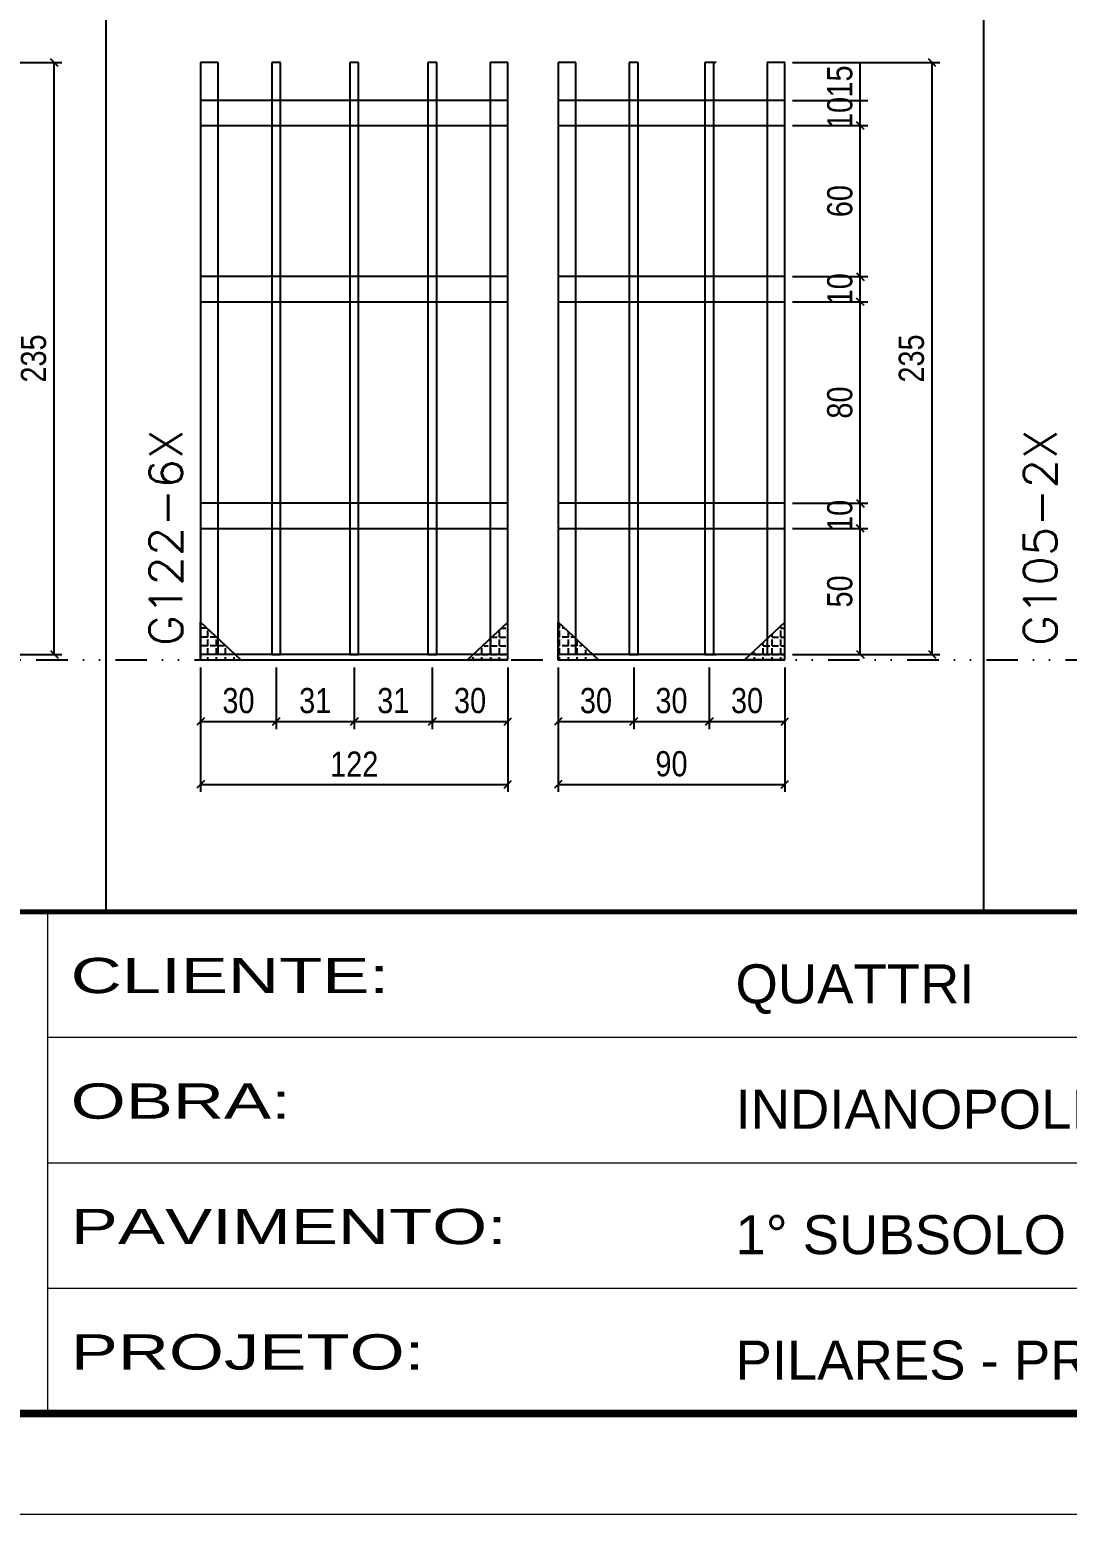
# Model space of a CAD drawing. Header units: millimetres. Extents: x 1945 to 8225, y 304 to 15137.
# Drawn here: x 2363 to 2775, y 304 to 894 of the extents above; entities that cross this region are included whole.
import ezdxf

# ---------------------------------------------------------------- set-up
doc = ezdxf.new("R2010")
doc.units = ezdxf.units.MM
for name, pattern in [('CONTINUO', [0]), ('DASHED', [0.75, 0.5, -0.25]), ('DIVIDE2', [0.625, 0.25, -0.125, 0, -0.125, 0, -0.125])]:
    doc.linetypes.add(name, pattern=pattern)
for name, color, linetype in [('00 - FELIPE', 2, 'Continuous'), ('COTA', 241, 'Continuous'), ('Nível', 160, 'Continuous'), ('SARR_2.2x10', 60, 'Continuous'), ('SARR_2.2x7', 40, 'Continuous'), ('SARR_3.5x7', 81, 'Continuous'), ('Texto Nível', 251, 'Continuous')]:
    doc.layers.add(name, color=color, linetype=linetype)
for name, color, linetype, lineweight in [('Folhas', 255, 'Continuous', 9), ('SARRAFO DE PRESSAO', 251, 'DASHED', 9), ('Texto Seção', 7, 'Continuous', 15)]:
    doc.layers.add(name, color=color, linetype=linetype, lineweight=lineweight)
doc.styles.add('ARIAL', font='arial.ttf')
doc.styles.add('COTA TECNICA', font='techl___.ttf', dxfattribs={"height": 10})
doc.styles.add('REGUA-120', font='ROMANS.shx', dxfattribs={"height": 15})
doc.styles.add('Tecnologia', font='')
doc.styles.get('Tecnologia').set_extended_font_data('Forgotten Futurist')
doc.dimstyles.new('PAINEL', dxfattribs={"dimtxt": 10, "dimasz": 3, "dimexe": 3, "dimexo": 3, "dimgap": 3, "dimtad": 1, "dimdec": 1, "dimzin": 12, "dimdsep": 46, "dimtxsty": 'COTA TECNICA', "dimblk1": 'OBLIQUE', "dimblk2": 'OBLIQUE', "dimsah": 1, "dimcen": 0.9, "dimclrd": 4, "dimclre": 4, "dimclrt": 240, "dimadec": 1, "dimazin": 3, "dimtfac": 1, "dimtdec": 1, "dimtmove": 0, "dimatfit": 3, "dimfxl": 1, "dimtolj": 1, "dimtzin": 12, "dimarcsym": 0})
doc.dimstyles.new('PAINEL-NOVA', dxfattribs={"dimtxt": 10, "dimasz": 3, "dimexe": 3, "dimexo": 3, "dimgap": 3, "dimtad": 1, "dimdec": 1, "dimzin": 12, "dimdsep": 46, "dimtxsty": 'COTA TECNICA', "dimblk1": 'OBLIQUE', "dimblk2": 'OBLIQUE', "dimsah": 1, "dimcen": 0.9, "dimclrd": 4, "dimclre": 4, "dimclrt": 240, "dimadec": 1, "dimazin": 3, "dimtfac": 1, "dimtdec": 1, "dimtix": 1, "dimtmove": 0, "dimatfit": 3, "dimfxl": 1, "dimtolj": 1, "dimtzin": 12, "dimarcsym": 0})
pattern_1 = [(0, (33507.324, 9366.3574), (0, 3.4925), [2.54, -0.9525]), (90, (33507.324, 9366.3574), (-3.4925, 2e-16), [2.54, -0.9525])]

# ---------------------------------------------------------------- blocks, each defined once
blk = doc.blocks.new('9999999999')
at = {"color": 30, "linetype": 'CONTINUO'}
for p, q in [((98564.56, 34230.21), (98564.56, 34429.45)), ((98564.56, 34379.64), (99583.98, 34379.64)), ((98564.56, 34329.83), (99487.98, 34329.83)), ((98564.56, 34280.02), (99487.98, 34280.02))]:
    blk.add_line(p, q, dxfattribs=at)
at = {"color": 30, "linetype": 'CONTINUO', "const_width": 2}
blk.add_lwpolyline([(99583.98, 34230.21), (99583.98, 34414.45, 0.414214), (99568.98, 34429.45), (98228.98, 34429.45, 0.414214), (98213.98, 34414.45), (98213.98, 34245.21, 0.414214), (98228.98, 34230.21), (99583.98, 34230.21)], format="xyb", dxfattribs=at)
at = {"layer": 'Folhas'}
blk.add_lwpolyline([(98138.98, 34190.21), (99623.98, 34190.21), (99623.98, 35240.21), (98138.98, 35240.21)], close=True, dxfattribs=at)
at = {"layer": 'Folhas', "color": 30, "const_width": 3}
blk.add_lwpolyline([(98213.98, 34230.21), (99583.98, 34230.21), (99583.98, 35200.21), (98213.98, 35200.21)], close=True, dxfattribs=at)
at = {"color": 7, "linetype": 'Continuous', "ltscale": 5, "style": 'ARIAL'}
for s, height, p in [('QUATTRI', 15.483, (98837.68, 34393.13)), ('INDIANOPOLIS', 15.4829, (98837.68, 34343.32)), ('1° SUBSOLO', 15.483, (98837.68, 34293.51)), ('PILARES - PROJEÇÃO', 15.4829, (98837.68, 34243.7))]:
    blk.add_text(s, height=height, dxfattribs=at).set_placement(p)
at = {"layer": 'Folhas', "color": 7, "style": 'Tecnologia', "width": 1.5}
for s, p in [('CLIENTE:', (98573.65, 34397.17)), ('OBRA:', (98573.65, 34347.31)), ('PAVIMENTO:', (98573.65, 34297.5)), ('PROJETO:', (98573.65, 34247.69))]:
    blk.add_text(s, height=14, dxfattribs=at).set_placement(p)
blk = doc.blocks.new('_Oblique')
at = {"color": 0, "linetype": 'ByBlock', "lineweight": -2}
blk.add_line((-0.5, -0.5), (0.5, 0.5), dxfattribs=at)
blk = doc.blocks.new('*D1827')
at = {"layer": 'COTA', "color": 4, "linetype": 'Continuous', "lineweight": -2, "ltscale": 30, "transparency": 16777216}
for p, q in [((2326.01, 880.69), (2376.01, 880.69)), ((2373.01, 645.69), (2373.01, 880.69)), ((2326.01, 645.69), (2376.01, 645.69))]:
    blk.add_line(p, q, dxfattribs=at)
at = {"layer": 'Defpoints', "color": 0, "linetype": 'Continuous', "ltscale": 30, "transparency": 16777216}
for p in [(2323.01, 880.69), (2373.01, 880.69), (2323.01, 645.69)]:
    blk.add_point(p, dxfattribs=at)
at = {"layer": 'COTA', "color": 4, "linetype": 'Continuous', "lineweight": -2, "ltscale": 30, "transparency": 16777216, "xscale": 3, "yscale": 3, "zscale": 3}
for p, rotation in [((2373.01, 880.69), 90), ((2373.01, 645.69), 270)]:
    blk.add_blockref('_Oblique', p, dxfattribs=dict(at, rotation=rotation))
at = {"layer": 'COTA', "color": 240, "linetype": 'Continuous', "ltscale": 30, "transparency": 16777216, "insert": (2364.79, 763.19), "char_height": 10, "attachment_point": 5, "rotation": 90, "style": 'COTA TECNICA'}
blk.add_mtext('\\A1;235', dxfattribs=at)
blk = doc.blocks.new('*D1837')
at = {"layer": 'COTA', "color": 4, "linetype": 'Continuous', "lineweight": -2, "ltscale": 30, "transparency": 16777216}
for p, q in [((2431.13, 640.49), (2431.13, 591.06)), ((2553.13, 640.49), (2553.13, 591.06)), ((2431.13, 594.06), (2553.13, 594.06))]:
    blk.add_line(p, q, dxfattribs=at)
at = {"layer": 'Defpoints', "color": 0, "linetype": 'Continuous', "ltscale": 30, "transparency": 16777216}
for p in [(2431.13, 643.49), (2553.13, 643.49), (2553.13, 594.06)]:
    blk.add_point(p, dxfattribs=at)
at = {"layer": 'COTA', "color": 4, "linetype": 'Continuous', "lineweight": -2, "ltscale": 30, "transparency": 16777216, "xscale": 3, "yscale": 3, "zscale": 3, "rotation": 180}
blk.add_blockref('_Oblique', (2431.13, 594.06), dxfattribs=at)
at = {"layer": 'COTA', "color": 4, "linetype": 'Continuous', "lineweight": -2, "ltscale": 30, "transparency": 16777216, "xscale": 3, "yscale": 3, "zscale": 3}
blk.add_blockref('_Oblique', (2553.13, 594.06), dxfattribs=at)
at = {"layer": 'COTA', "color": 240, "linetype": 'Continuous', "ltscale": 30, "transparency": 16777216, "insert": (2492.13, 602.12), "char_height": 10, "attachment_point": 5, "style": 'COTA TECNICA'}
blk.add_mtext('\\A1;122', dxfattribs=at)
blk = doc.blocks.new('*D1838')
at = {"layer": 'COTA', "color": 4, "linetype": 'Continuous', "lineweight": -2, "ltscale": 30, "transparency": 16777216}
for p, q in [((2431.13, 640.49), (2431.13, 616.06)), ((2461.13, 640.49), (2461.13, 616.06)), ((2431.13, 619.06), (2461.13, 619.06))]:
    blk.add_line(p, q, dxfattribs=at)
at = {"layer": 'Defpoints', "color": 0, "linetype": 'Continuous', "ltscale": 30, "transparency": 16777216}
for p in [(2431.13, 643.49), (2461.13, 643.49), (2461.13, 619.06)]:
    blk.add_point(p, dxfattribs=at)
at = {"layer": 'COTA', "color": 4, "linetype": 'Continuous', "lineweight": -2, "ltscale": 30, "transparency": 16777216, "xscale": 3, "yscale": 3, "zscale": 3, "rotation": 180}
blk.add_blockref('_Oblique', (2431.13, 619.06), dxfattribs=at)
at = {"layer": 'COTA', "color": 4, "linetype": 'Continuous', "lineweight": -2, "ltscale": 30, "transparency": 16777216, "xscale": 3, "yscale": 3, "zscale": 3}
blk.add_blockref('_Oblique', (2461.13, 619.06), dxfattribs=at)
at = {"layer": 'COTA', "color": 240, "linetype": 'Continuous', "ltscale": 30, "transparency": 16777216, "insert": (2446.13, 627.28), "char_height": 10, "attachment_point": 5, "style": 'COTA TECNICA'}
blk.add_mtext('\\A1;30', dxfattribs=at)
blk = doc.blocks.new('*D1839')
at = {"layer": 'COTA', "color": 4, "linetype": 'Continuous', "lineweight": -2, "ltscale": 30, "transparency": 16777216}
for p, q in [((2461.13, 640.49), (2461.13, 616.06)), ((2492.13, 640.49), (2492.13, 616.06)), ((2461.13, 619.06), (2492.13, 619.06))]:
    blk.add_line(p, q, dxfattribs=at)
at = {"layer": 'Defpoints', "color": 0, "linetype": 'Continuous', "ltscale": 30, "transparency": 16777216}
for p in [(2461.13, 643.49), (2492.13, 643.49), (2492.13, 619.06)]:
    blk.add_point(p, dxfattribs=at)
at = {"layer": 'COTA', "color": 4, "linetype": 'Continuous', "lineweight": -2, "ltscale": 30, "transparency": 16777216, "xscale": 3, "yscale": 3, "zscale": 3, "rotation": 180}
blk.add_blockref('_Oblique', (2461.13, 619.06), dxfattribs=at)
at = {"layer": 'COTA', "color": 4, "linetype": 'Continuous', "lineweight": -2, "ltscale": 30, "transparency": 16777216, "xscale": 3, "yscale": 3, "zscale": 3}
blk.add_blockref('_Oblique', (2492.13, 619.06), dxfattribs=at)
at = {"layer": 'COTA', "color": 240, "linetype": 'Continuous', "ltscale": 30, "transparency": 16777216, "insert": (2476.63, 627.28), "char_height": 10, "attachment_point": 5, "style": 'COTA TECNICA'}
blk.add_mtext('\\A1;31', dxfattribs=at)
blk = doc.blocks.new('*D1840')
at = {"layer": 'COTA', "color": 4, "linetype": 'Continuous', "lineweight": -2, "ltscale": 30, "transparency": 16777216}
for p, q in [((2492.13, 640.49), (2492.13, 616.06)), ((2523.13, 640.49), (2523.13, 616.06)), ((2492.13, 619.06), (2523.13, 619.06))]:
    blk.add_line(p, q, dxfattribs=at)
at = {"layer": 'Defpoints', "color": 0, "linetype": 'Continuous', "ltscale": 30, "transparency": 16777216}
for p in [(2492.13, 643.49), (2523.13, 643.49), (2523.13, 619.06)]:
    blk.add_point(p, dxfattribs=at)
at = {"layer": 'COTA', "color": 4, "linetype": 'Continuous', "lineweight": -2, "ltscale": 30, "transparency": 16777216, "xscale": 3, "yscale": 3, "zscale": 3, "rotation": 180}
blk.add_blockref('_Oblique', (2492.13, 619.06), dxfattribs=at)
at = {"layer": 'COTA', "color": 4, "linetype": 'Continuous', "lineweight": -2, "ltscale": 30, "transparency": 16777216, "xscale": 3, "yscale": 3, "zscale": 3}
blk.add_blockref('_Oblique', (2523.13, 619.06), dxfattribs=at)
at = {"layer": 'COTA', "color": 240, "linetype": 'Continuous', "ltscale": 30, "transparency": 16777216, "insert": (2507.63, 627.28), "char_height": 10, "attachment_point": 5, "style": 'COTA TECNICA'}
blk.add_mtext('\\A1;31', dxfattribs=at)
blk = doc.blocks.new('*D1841')
at = {"layer": 'COTA', "color": 4, "linetype": 'Continuous', "lineweight": -2, "ltscale": 30, "transparency": 16777216}
for p, q in [((2523.13, 640.49), (2523.13, 616.06)), ((2553.13, 640.49), (2553.13, 616.06)), ((2523.13, 619.06), (2553.13, 619.06))]:
    blk.add_line(p, q, dxfattribs=at)
at = {"layer": 'Defpoints', "color": 0, "linetype": 'Continuous', "ltscale": 30, "transparency": 16777216}
for p in [(2523.13, 643.49), (2553.13, 643.49), (2553.13, 619.06)]:
    blk.add_point(p, dxfattribs=at)
at = {"layer": 'COTA', "color": 4, "linetype": 'Continuous', "lineweight": -2, "ltscale": 30, "transparency": 16777216, "xscale": 3, "yscale": 3, "zscale": 3, "rotation": 180}
blk.add_blockref('_Oblique', (2523.13, 619.06), dxfattribs=at)
at = {"layer": 'COTA', "color": 4, "linetype": 'Continuous', "lineweight": -2, "ltscale": 30, "transparency": 16777216, "xscale": 3, "yscale": 3, "zscale": 3}
blk.add_blockref('_Oblique', (2553.13, 619.06), dxfattribs=at)
at = {"layer": 'COTA', "color": 240, "linetype": 'Continuous', "ltscale": 30, "transparency": 16777216, "insert": (2538.13, 627.28), "char_height": 10, "attachment_point": 5, "style": 'COTA TECNICA'}
blk.add_mtext('\\A1;30', dxfattribs=at)
blk = doc.blocks.new('*D1842')
at = {"layer": 'COTA', "color": 4, "linetype": 'Continuous', "lineweight": -2, "ltscale": 30, "transparency": 16777216}
for p, q in [((2666.13, 695.69), (2696.13, 695.69)), ((2693.13, 645.69), (2693.13, 695.69)), ((2666.13, 645.69), (2696.13, 645.69))]:
    blk.add_line(p, q, dxfattribs=at)
at = {"layer": 'Defpoints', "color": 0, "linetype": 'Continuous', "ltscale": 30, "transparency": 16777216}
for p in [(2663.13, 695.69), (2693.13, 695.69), (2663.13, 645.69)]:
    blk.add_point(p, dxfattribs=at)
at = {"layer": 'COTA', "color": 4, "linetype": 'Continuous', "lineweight": -2, "ltscale": 30, "transparency": 16777216, "xscale": 3, "yscale": 3, "zscale": 3}
for p, rotation in [((2693.13, 695.69), 90), ((2693.13, 645.69), 270)]:
    blk.add_blockref('_Oblique', p, dxfattribs=dict(at, rotation=rotation))
at = {"layer": 'COTA', "color": 240, "linetype": 'Continuous', "ltscale": 30, "transparency": 16777216, "insert": (2685.02, 670.69), "char_height": 10, "attachment_point": 5, "rotation": 90, "style": 'COTA TECNICA'}
blk.add_mtext('\\A1;50', dxfattribs=at)
blk = doc.blocks.new('*D1843')
at = {"layer": 'COTA', "color": 4, "linetype": 'Continuous', "lineweight": -2, "ltscale": 30, "transparency": 16777216}
for p, q in [((2666.13, 705.69), (2696.13, 705.69)), ((2693.13, 695.69), (2693.13, 705.69)), ((2666.13, 695.69), (2696.13, 695.69))]:
    blk.add_line(p, q, dxfattribs=at)
at = {"layer": 'Defpoints', "color": 0, "linetype": 'Continuous', "ltscale": 30, "transparency": 16777216}
for p in [(2663.13, 705.69), (2693.13, 705.69), (2663.13, 695.69)]:
    blk.add_point(p, dxfattribs=at)
at = {"layer": 'COTA', "color": 240, "linetype": 'Continuous', "ltscale": 30, "transparency": 16777216, "insert": (2685.03, 700.69), "char_height": 10, "attachment_point": 5, "rotation": 90, "style": 'COTA TECNICA'}
blk.add_mtext('\\A1;10', dxfattribs=at)
blk = doc.blocks.new('*D1844')
at = {"layer": 'COTA', "color": 4, "linetype": 'Continuous', "lineweight": -2, "ltscale": 30, "transparency": 16777216}
for p, q in [((2666.13, 785.69), (2696.13, 785.69)), ((2693.13, 705.69), (2693.13, 785.69)), ((2666.13, 705.69), (2696.13, 705.69))]:
    blk.add_line(p, q, dxfattribs=at)
at = {"layer": 'Defpoints', "color": 0, "linetype": 'Continuous', "ltscale": 30, "transparency": 16777216}
for p in [(2663.13, 785.69), (2693.13, 785.69), (2663.13, 705.69)]:
    blk.add_point(p, dxfattribs=at)
at = {"layer": 'COTA', "color": 4, "linetype": 'Continuous', "lineweight": -2, "ltscale": 30, "transparency": 16777216, "xscale": 3, "yscale": 3, "zscale": 3}
for p, rotation in [((2693.13, 785.69), 90), ((2693.13, 705.69), 270)]:
    blk.add_blockref('_Oblique', p, dxfattribs=dict(at, rotation=rotation))
at = {"layer": 'COTA', "color": 240, "linetype": 'Continuous', "ltscale": 30, "transparency": 16777216, "insert": (2685.01, 745.69), "char_height": 10, "attachment_point": 5, "rotation": 90, "style": 'COTA TECNICA'}
blk.add_mtext('\\A1;80', dxfattribs=at)
blk = doc.blocks.new('*D1845')
at = {"layer": 'COTA', "color": 4, "linetype": 'Continuous', "lineweight": -2, "ltscale": 30, "transparency": 16777216}
for p, q in [((2666.13, 795.69), (2696.13, 795.69)), ((2693.13, 785.69), (2693.13, 795.69)), ((2666.13, 785.69), (2696.13, 785.69))]:
    blk.add_line(p, q, dxfattribs=at)
at = {"layer": 'Defpoints', "color": 0, "linetype": 'Continuous', "ltscale": 30, "transparency": 16777216}
for p in [(2663.13, 795.69), (2693.13, 795.69), (2663.13, 785.69)]:
    blk.add_point(p, dxfattribs=at)
at = {"layer": 'COTA', "color": 240, "linetype": 'Continuous', "ltscale": 30, "transparency": 16777216, "insert": (2685.03, 790.69), "char_height": 10, "attachment_point": 5, "rotation": 90, "style": 'COTA TECNICA'}
blk.add_mtext('\\A1;10', dxfattribs=at)
blk = doc.blocks.new('*D1846')
at = {"layer": 'COTA', "color": 4, "linetype": 'Continuous', "lineweight": -2, "ltscale": 30, "transparency": 16777216}
for p, q in [((2666.13, 855.69), (2696.13, 855.69)), ((2693.13, 795.69), (2693.13, 855.69)), ((2666.13, 795.69), (2696.13, 795.69))]:
    blk.add_line(p, q, dxfattribs=at)
at = {"layer": 'Defpoints', "color": 0, "linetype": 'Continuous', "ltscale": 30, "transparency": 16777216}
for p in [(2663.13, 855.69), (2693.13, 855.69), (2663.13, 795.69)]:
    blk.add_point(p, dxfattribs=at)
at = {"layer": 'COTA', "color": 4, "linetype": 'Continuous', "lineweight": -2, "ltscale": 30, "transparency": 16777216, "xscale": 3, "yscale": 3, "zscale": 3}
for p, rotation in [((2693.13, 855.69), 90), ((2693.13, 795.69), 270)]:
    blk.add_blockref('_Oblique', p, dxfattribs=dict(at, rotation=rotation))
at = {"layer": 'COTA', "color": 240, "linetype": 'Continuous', "ltscale": 30, "transparency": 16777216, "insert": (2685.03, 825.69), "char_height": 10, "attachment_point": 5, "rotation": 90, "style": 'COTA TECNICA'}
blk.add_mtext('\\A1;60', dxfattribs=at)
blk = doc.blocks.new('*D1847')
at = {"layer": 'COTA', "color": 4, "linetype": 'Continuous', "lineweight": -2, "ltscale": 30, "transparency": 16777216}
for p, q in [((2666.13, 865.69), (2696.13, 865.69)), ((2693.13, 855.69), (2693.13, 865.69)), ((2666.13, 855.69), (2696.13, 855.69))]:
    blk.add_line(p, q, dxfattribs=at)
at = {"layer": 'Defpoints', "color": 0, "linetype": 'Continuous', "ltscale": 30, "transparency": 16777216}
for p in [(2663.13, 865.69), (2693.13, 865.69), (2663.13, 855.69)]:
    blk.add_point(p, dxfattribs=at)
at = {"layer": 'COTA', "color": 240, "linetype": 'Continuous', "ltscale": 30, "transparency": 16777216, "insert": (2685.03, 860.69), "char_height": 10, "attachment_point": 5, "rotation": 90, "style": 'COTA TECNICA'}
blk.add_mtext('\\A1;10', dxfattribs=at)
blk = doc.blocks.new('*D1848')
at = {"layer": 'COTA', "color": 4, "linetype": 'Continuous', "lineweight": -2, "ltscale": 30, "transparency": 16777216}
for p, q in [((2666.13, 880.69), (2696.13, 880.69)), ((2693.13, 865.69), (2693.13, 880.69)), ((2666.13, 865.69), (2696.13, 865.69))]:
    blk.add_line(p, q, dxfattribs=at)
at = {"layer": 'Defpoints', "color": 0, "linetype": 'Continuous', "ltscale": 30, "transparency": 16777216}
for p in [(2663.13, 880.69), (2693.13, 880.69), (2663.13, 865.69)]:
    blk.add_point(p, dxfattribs=at)
at = {"layer": 'COTA', "color": 240, "linetype": 'Continuous', "ltscale": 30, "transparency": 16777216, "insert": (2685.02, 873.19), "char_height": 10, "attachment_point": 5, "rotation": 90, "style": 'COTA TECNICA'}
blk.add_mtext('\\A1;15', dxfattribs=at)
blk = doc.blocks.new('GRA-D2')
at = {"layer": 'SARR_2.2x10'}
h = blk.add_hatch(dxfattribs=at)
h.set_pattern_fill('ANGLE', color=256, scale=0.5)
h.set_pattern_definition(pattern_1)
h.paths.add_polyline_path([(-7, 8), (0, 15), (0, 2.2), (-7, 2.2)])
h = blk.add_hatch(dxfattribs=at)
h.set_pattern_fill('ANGLE', color=256, scale=0.5)
h.set_pattern_definition(pattern_1)
h.paths.add_polyline_path([(-7, 8), (-7, 2.2), (-12.8, 2.2)])
h = blk.add_hatch(dxfattribs=at)
h.set_pattern_fill('ANGLE', color=256, scale=0.5)
h.set_pattern_definition(pattern_1)
h.paths.add_polyline_path([(-12.8, 2.2), (0, 2.2), (0, 0), (-15, 0)])
for p, q in [((-16, 0), (0, 15)), ((0, 0), (0, 15)), ((0, 0), (-16, 0))]:
    blk.add_line(p, q, dxfattribs=at)
at = {"layer": 'SARR_2.2x7'}
blk.add_line((0, 0), (0, 2.2), dxfattribs=at)
blk = doc.blocks.new('GRA-E2')
at = {"layer": 'SARR_2.2x7', "linetype": 'Continuous', "ltscale": 30, "xscale": -1}
blk.add_blockref('GRA-D2', (0, 0), dxfattribs=at)
blk = doc.blocks.new('*D1849')
at = {"layer": 'COTA', "color": 4, "linetype": 'Continuous', "lineweight": -2, "ltscale": 30, "transparency": 16777216}
for p, q in [((2573.13, 640.49), (2573.13, 591.06)), ((2663.13, 640.49), (2663.13, 591.06)), ((2573.13, 594.06), (2663.13, 594.06))]:
    blk.add_line(p, q, dxfattribs=at)
at = {"layer": 'Defpoints', "color": 0, "linetype": 'Continuous', "ltscale": 30, "transparency": 16777216}
for p in [(2573.13, 643.49), (2663.13, 643.49), (2663.13, 594.06)]:
    blk.add_point(p, dxfattribs=at)
at = {"layer": 'COTA', "color": 4, "linetype": 'Continuous', "lineweight": -2, "ltscale": 30, "transparency": 16777216, "xscale": 3, "yscale": 3, "zscale": 3, "rotation": 180}
blk.add_blockref('_Oblique', (2573.13, 594.06), dxfattribs=at)
at = {"layer": 'COTA', "color": 4, "linetype": 'Continuous', "lineweight": -2, "ltscale": 30, "transparency": 16777216, "xscale": 3, "yscale": 3, "zscale": 3}
blk.add_blockref('_Oblique', (2663.13, 594.06), dxfattribs=at)
at = {"layer": 'COTA', "color": 240, "linetype": 'Continuous', "ltscale": 30, "transparency": 16777216, "insert": (2618.13, 602.2), "char_height": 10, "attachment_point": 5, "style": 'COTA TECNICA'}
blk.add_mtext('\\A1;90', dxfattribs=at)
blk = doc.blocks.new('*D1850')
at = {"layer": 'COTA', "color": 4, "linetype": 'Continuous', "lineweight": -2, "ltscale": 30, "transparency": 16777216}
for p, q in [((2573.13, 640.49), (2573.13, 616.06)), ((2603.13, 640.49), (2603.13, 616.06)), ((2573.13, 619.06), (2603.13, 619.06))]:
    blk.add_line(p, q, dxfattribs=at)
at = {"layer": 'Defpoints', "color": 0, "linetype": 'Continuous', "ltscale": 30, "transparency": 16777216}
for p in [(2573.13, 643.49), (2603.13, 643.49), (2603.13, 619.06)]:
    blk.add_point(p, dxfattribs=at)
at = {"layer": 'COTA', "color": 4, "linetype": 'Continuous', "lineweight": -2, "ltscale": 30, "transparency": 16777216, "xscale": 3, "yscale": 3, "zscale": 3, "rotation": 180}
blk.add_blockref('_Oblique', (2573.13, 619.06), dxfattribs=at)
at = {"layer": 'COTA', "color": 4, "linetype": 'Continuous', "lineweight": -2, "ltscale": 30, "transparency": 16777216, "xscale": 3, "yscale": 3, "zscale": 3}
blk.add_blockref('_Oblique', (2603.13, 619.06), dxfattribs=at)
at = {"layer": 'COTA', "color": 240, "linetype": 'Continuous', "ltscale": 30, "transparency": 16777216, "insert": (2588.13, 627.28), "char_height": 10, "attachment_point": 5, "style": 'COTA TECNICA'}
blk.add_mtext('\\A1;30', dxfattribs=at)
blk = doc.blocks.new('*D1851')
at = {"layer": 'COTA', "color": 4, "linetype": 'Continuous', "lineweight": -2, "ltscale": 30, "transparency": 16777216}
for p, q in [((2603.13, 640.49), (2603.13, 616.06)), ((2633.13, 640.49), (2633.13, 616.06)), ((2603.13, 619.06), (2633.13, 619.06))]:
    blk.add_line(p, q, dxfattribs=at)
at = {"layer": 'Defpoints', "color": 0, "linetype": 'Continuous', "ltscale": 30, "transparency": 16777216}
for p in [(2603.13, 643.49), (2633.13, 643.49), (2633.13, 619.06)]:
    blk.add_point(p, dxfattribs=at)
at = {"layer": 'COTA', "color": 4, "linetype": 'Continuous', "lineweight": -2, "ltscale": 30, "transparency": 16777216, "xscale": 3, "yscale": 3, "zscale": 3, "rotation": 180}
blk.add_blockref('_Oblique', (2603.13, 619.06), dxfattribs=at)
at = {"layer": 'COTA', "color": 4, "linetype": 'Continuous', "lineweight": -2, "ltscale": 30, "transparency": 16777216, "xscale": 3, "yscale": 3, "zscale": 3}
blk.add_blockref('_Oblique', (2633.13, 619.06), dxfattribs=at)
at = {"layer": 'COTA', "color": 240, "linetype": 'Continuous', "ltscale": 30, "transparency": 16777216, "insert": (2618.13, 627.28), "char_height": 10, "attachment_point": 5, "style": 'COTA TECNICA'}
blk.add_mtext('\\A1;30', dxfattribs=at)
blk = doc.blocks.new('*D1852')
at = {"layer": 'COTA', "color": 4, "linetype": 'Continuous', "lineweight": -2, "ltscale": 30, "transparency": 16777216}
for p, q in [((2633.13, 640.49), (2633.13, 616.06)), ((2663.13, 640.49), (2663.13, 616.06)), ((2633.13, 619.06), (2663.13, 619.06))]:
    blk.add_line(p, q, dxfattribs=at)
at = {"layer": 'Defpoints', "color": 0, "linetype": 'Continuous', "ltscale": 30, "transparency": 16777216}
for p in [(2633.13, 643.49), (2663.13, 643.49), (2663.13, 619.06)]:
    blk.add_point(p, dxfattribs=at)
at = {"layer": 'COTA', "color": 4, "linetype": 'Continuous', "lineweight": -2, "ltscale": 30, "transparency": 16777216, "xscale": 3, "yscale": 3, "zscale": 3, "rotation": 180}
blk.add_blockref('_Oblique', (2633.13, 619.06), dxfattribs=at)
at = {"layer": 'COTA', "color": 4, "linetype": 'Continuous', "lineweight": -2, "ltscale": 30, "transparency": 16777216, "xscale": 3, "yscale": 3, "zscale": 3}
blk.add_blockref('_Oblique', (2663.13, 619.06), dxfattribs=at)
at = {"layer": 'COTA', "color": 240, "linetype": 'Continuous', "ltscale": 30, "transparency": 16777216, "insert": (2648.13, 627.28), "char_height": 10, "attachment_point": 5, "style": 'COTA TECNICA'}
blk.add_mtext('\\A1;30', dxfattribs=at)
blk = doc.blocks.new('*D1884')
at = {"layer": '00 - FELIPE', "color": 4, "lineweight": -2, "transparency": 16777216}
for p, q in [((2666.13, 880.69), (2724.68, 880.69)), ((2721.68, 645.69), (2721.68, 880.69)), ((2666.13, 645.69), (2724.68, 645.69))]:
    blk.add_line(p, q, dxfattribs=at)
at = {"layer": 'Defpoints', "color": 0, "transparency": 16777216}
for p in [(2663.13, 880.69), (2721.68, 880.69), (2663.13, 645.69)]:
    blk.add_point(p, dxfattribs=at)
at = {"layer": '00 - FELIPE', "color": 4, "lineweight": -2, "transparency": 16777216, "xscale": 3, "yscale": 3, "zscale": 3}
for p, rotation in [((2721.68, 880.69), 90), ((2721.68, 645.69), 270)]:
    blk.add_blockref('_Oblique', p, dxfattribs=dict(at, rotation=rotation))
at = {"layer": '00 - FELIPE', "color": 240, "transparency": 16777216, "insert": (2713.46, 763.19), "char_height": 10, "attachment_point": 5, "rotation": 90, "style": 'COTA TECNICA'}
blk.add_mtext('\\A1;235', dxfattribs=at)

msp = doc.modelspace()

# ---------------------------------------------------------------- linework, layer by layer
at = {"layer": 'Nível', "color": 4, "linetype": 'DIVIDE2', "ltscale": 50}
msp.add_line((2019.86, 643.49), (3389.86, 643.49), dxfattribs=at)
msp.add_line((2019.86, 643.49), (3389.86, 643.49), dxfattribs=at)
at = {"layer": 'SARR_2.2x10', "linetype": 'Continuous', "ltscale": 30}
for p, q in [((2553.13, 865.69), (2431.13, 865.69)), ((2431.13, 865.69), (2431.13, 855.69)), ((2553.13, 855.69), (2553.13, 865.69)), ((2663.13, 865.69), (2573.13, 865.69)), ((2573.13, 865.69), (2573.13, 855.69)), ((2663.13, 855.69), (2663.13, 865.69)), ((2431.13, 855.69), (2553.13, 855.69)), ((2573.13, 855.69), (2663.13, 855.69)), ((2553.13, 795.69), (2431.13, 795.69)), ((2431.13, 795.69), (2431.13, 785.69)), ((2553.13, 785.69), (2553.13, 795.69)), ((2663.13, 795.69), (2573.13, 795.69)), ((2573.13, 795.69), (2573.13, 785.69)), ((2663.13, 785.69), (2663.13, 795.69)), ((2431.13, 785.69), (2553.13, 785.69)), ((2573.13, 785.69), (2663.13, 785.69)), ((2553.13, 705.69), (2431.13, 705.69)), ((2431.13, 705.69), (2431.13, 695.69)), ((2553.13, 695.69), (2553.13, 705.69)), ((2663.13, 705.69), (2573.13, 705.69)), ((2573.13, 705.69), (2573.13, 695.69)), ((2663.13, 695.69), (2663.13, 705.69)), ((2431.13, 695.69), (2553.13, 695.69)), ((2573.13, 695.69), (2663.13, 695.69))]:
    msp.add_line(p, q, dxfattribs=at)
at = {"layer": 'SARR_2.2x7', "linetype": 'Continuous', "ltscale": 30}
for p, q in [((2431.13, 880.69), (2431.13, 643.49)), ((2438.13, 880.69), (2431.13, 880.69)), ((2438.13, 645.69), (2438.13, 880.69)), ((2553.13, 880.69), (2546.13, 880.69)), ((2546.13, 880.69), (2546.13, 645.69)), ((2553.13, 643.49), (2553.13, 880.69)), ((2573.13, 880.69), (2573.13, 643.49)), ((2580.13, 880.69), (2573.13, 880.69)), ((2580.13, 645.69), (2580.13, 880.69)), ((2663.13, 880.69), (2656.13, 880.69)), ((2656.13, 880.69), (2656.13, 645.69)), ((2663.13, 645.69), (2663.13, 880.69)), ((2553.13, 645.69), (2431.13, 645.69)), ((2431.13, 643.49), (2553.13, 643.49)), ((2663.13, 645.69), (2573.13, 645.69)), ((2573.13, 643.49), (2663.13, 643.49))]:
    msp.add_line(p, q, dxfattribs=at)
at = {"layer": 'SARR_3.5x7', "linetype": 'Continuous', "ltscale": 30}
for p, q in [((2462.88, 880.69), (2459.38, 880.69)), ((2459.38, 880.69), (2459.38, 645.69)), ((2462.88, 645.69), (2462.88, 880.69)), ((2493.88, 880.69), (2490.38, 880.69)), ((2490.38, 880.69), (2490.38, 645.69)), ((2493.88, 645.69), (2493.88, 880.69)), ((2524.88, 880.69), (2521.38, 880.69)), ((2521.38, 880.69), (2521.38, 645.69)), ((2524.88, 645.69), (2524.88, 880.69)), ((2604.88, 880.69), (2601.38, 880.69)), ((2601.38, 880.69), (2601.38, 645.69)), ((2604.88, 645.69), (2604.88, 880.69)), ((2634.88, 880.69), (2631.38, 880.69)), ((2631.38, 880.69), (2631.38, 645.69)), ((2635.88, 880.69), (2632.38, 880.69)), ((2634.88, 645.69), (2634.88, 880.69)), ((2459.38, 645.69), (2462.88, 645.69)), ((2490.38, 645.69), (2493.88, 645.69)), ((2521.38, 645.69), (2524.88, 645.69)), ((2601.38, 645.69), (2604.88, 645.69)), ((2631.38, 645.69), (2634.88, 645.69)), ((2632.38, 645.69), (2635.88, 645.69))]:
    msp.add_line(p, q, dxfattribs=at)
at = {"layer": 'Texto Nível'}
for p, q in [((2393.64, 543.45), (2393.64, 1314.21)), ((2742.24, 543.45), (2742.24, 1314.21))]:
    msp.add_line(p, q, dxfattribs=at)

# ---------------------------------------------------------------- block references
at = {"layer": 'SARR_2.2x7', "linetype": 'Continuous', "ltscale": 30}
for name, p in [('GRA-E2', (2431.13, 643.49)), ('GRA-D2', (2553.13, 643.49)), ('GRA-E2', (2573.13, 643.49)), ('GRA-D2', (2663.13, 643.49))]:
    msp.add_blockref(name, p, dxfattribs=at)
at = {"layer": 'SARRAFO DE PRESSAO', "color": 6, "linetype": 'ByBlock'}
msp.add_blockref('9999999999', (-96194.12, -33886), dxfattribs=at)

# ---------------------------------------------------------------- texts
at = {"layer": 'Texto Seção', "style": 'REGUA-120', "width": 1.05}
for s, p in [('G122-6X', (2423.82, 648.99)), ('G105-2X', (2771.09, 648.99))]:
    msp.add_text(s, height=13, rotation=90, dxfattribs=at).set_placement(p)

# ---------------------------------------------------------------- dimensions: what is measured, and where the dimension line sits
at = {"layer": '00 - FELIPE'}
dim = msp.add_linear_dim(base=(2721.68, 880.69), p1=(2663.13, 645.69), p2=(2663.13, 880.69), angle=90, dimstyle='PAINEL', dxfattribs=at)
dim.commit()
dim.dimension.update_dxf_attribs({"geometry": '*D1884', "text_midpoint": (2713.46, 763.19)})
at = {"layer": 'COTA', "linetype": 'Continuous', "ltscale": 30}
for base, p1, p2, picture, middle in [((2373.01, 880.69), (2323.01, 645.69), (2323.01, 880.69), '*D1827', (2364.79, 763.19)), ((2693.13, 880.69), (2663.13, 865.69), (2663.13, 880.69), '*D1848', (2685.02, 873.19)), ((2693.13, 865.69), (2663.13, 855.69), (2663.13, 865.69), '*D1847', (2685.03, 860.69)), ((2693.13, 855.69), (2663.13, 795.69), (2663.13, 855.69), '*D1846', (2685.03, 825.69)), ((2693.13, 795.69), (2663.13, 785.69), (2663.13, 795.69), '*D1845', (2685.03, 790.69)), ((2693.13, 785.69), (2663.13, 705.69), (2663.13, 785.69), '*D1844', (2685.01, 745.69)), ((2693.13, 705.69), (2663.13, 695.69), (2663.13, 705.69), '*D1843', (2685.03, 700.69)), ((2693.13, 695.69), (2663.13, 645.69), (2663.13, 695.69), '*D1842', (2685.02, 670.69))]:
    dim = msp.add_linear_dim(base=base, p1=p1, p2=p2, angle=90, dimstyle='PAINEL-NOVA', dxfattribs=at)
    dim.commit()
    dim.dimension.update_dxf_attribs({"geometry": picture, "text_midpoint": middle})
for base, p1, p2, picture, middle in [((2553.13, 594.06), (2431.13, 643.49), (2553.13, 643.49), '*D1837', (2492.13, 602.12)), ((2461.13, 619.06), (2431.13, 643.49), (2461.13, 643.49), '*D1838', (2446.13, 627.28)), ((2492.13, 619.06), (2461.13, 643.49), (2492.13, 643.49), '*D1839', (2476.63, 627.28)), ((2523.13, 619.06), (2492.13, 643.49), (2523.13, 643.49), '*D1840', (2507.63, 627.28)), ((2553.13, 619.06), (2523.13, 643.49), (2553.13, 643.49), '*D1841', (2538.13, 627.28)), ((2663.13, 594.06), (2573.13, 643.49), (2663.13, 643.49), '*D1849', (2618.13, 602.2)), ((2603.13, 619.06), (2573.13, 643.49), (2603.13, 643.49), '*D1850', (2588.13, 627.28)), ((2633.13, 619.06), (2603.13, 643.49), (2633.13, 643.49), '*D1851', (2618.13, 627.28)), ((2663.13, 619.06), (2633.13, 643.49), (2663.13, 643.49), '*D1852', (2648.13, 627.28))]:
    dim = msp.add_linear_dim(base=base, p1=p1, p2=p2, dimstyle='PAINEL-NOVA', dxfattribs=at)
    dim.commit()
    dim.dimension.update_dxf_attribs({"geometry": picture, "text_midpoint": middle})

doc.saveas('drawing.dxf')
